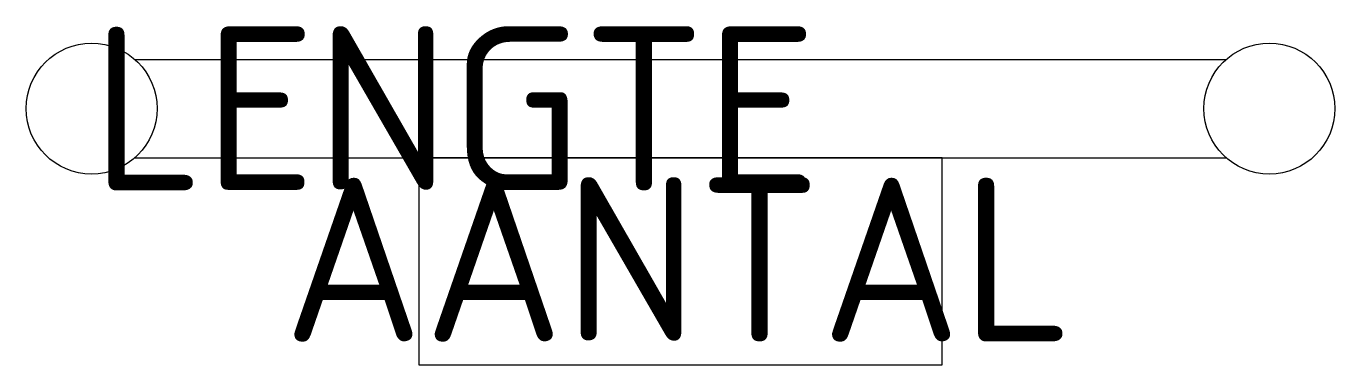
# Model space of a CAD drawing. Header units: metres. Extents: x -10 to 10, y -3.9 to 1.3.
import ezdxf
from ezdxf.enums import TextEntityAlignment as Align

# ---------------------------------------------------------------- set-up
doc = ezdxf.new("R2010")
doc.units = ezdxf.units.M
doc.header["$LTSCALE"] = 10
doc.header["$MEASUREMENT"] = 0
doc.layers.get('0').update_dxf_attribs({"linetype": 'CONTINUOUS'})
doc.styles.add('NLCS-ISO', font='NLCS-ISO.ttf', dxfattribs={"height": 2.5})

msp = doc.modelspace()

# ---------------------------------------------------------------- linework, layer by layer
at = {"flags": 128}
for points in [[(-8.339, 0.75), (8.339, 0.75)], [(-8.339, -0.75), (8.339, -0.75)]]:
    msp.add_lwpolyline(points, dxfattribs=at)
msp.add_lwpolyline([(-4, -0.75), (-4, -3.914), (4, -3.914), (4, -0.75)], close=True, dxfattribs=at)
for centre in [(-9, 0), (9, 0)]:
    msp.add_circle(centre, 1)

# ---------------------------------------------------------------- texts
at = {"style": 'NLCS-ISO', "flags": 13}
msp.add_attdef('LENGTE', text='18', height=2.5, dxfattribs=at).set_placement((-9, 0), align=Align.MIDDLE_LEFT)
at = {"style": 'NLCS-ISO'}
msp.add_attdef('AANTAL', text='', height=2.5, dxfattribs=at).set_placement((-0.032, -3.556), align=Align.CENTER)

doc.saveas('drawing.dxf')
